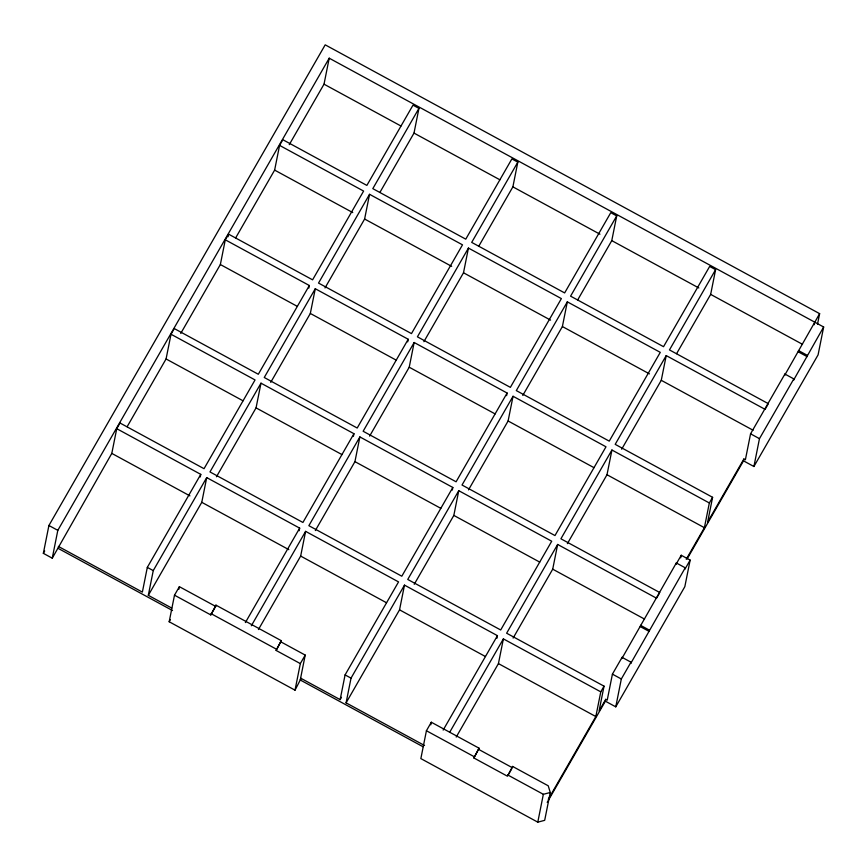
<?xml version="1.0" encoding="UTF-8"?>
<svg xmlns="http://www.w3.org/2000/svg" width="867" height="867" viewBox="0 0 867 867"><rect width="100%" height="100%" fill="white"/><g stroke="black" fill="none" stroke-linecap="round" stroke-linejoin="round"><path stroke-width="1.3" d="M379.909 192.42L414.003 133.095L418.934 108.386L412.995 105.156L366.871 185.408L282.837 139.717L279.575 145.385L363.609 191.076L312.597 279.835L228.552 234.144L225.29 239.812L309.335 285.503L258.312 374.262L174.278 328.571L171.016 334.25L255.05 379.941L204.038 468.7L119.993 423.009L116.742 428.677L111.8 453.398L52.258 558.185L43.35 553.341L48.91 525.5L325.201 44.835L819.629 313.659L817.516 324.258M52.258 558.185L57.818 530.344L329.211 58.187L823.65 327L818.09 354.852L753.911 466.511L743.507 460.854L743.886 459.001L745.371 459.813L750.562 433.825L784.917 374.056L793.825 378.901L793.565 380.169L823.65 327M127.146 426.705L166.074 358.96L171.016 334.25M116.742 428.677L200.776 474.368L147.314 567.386L142.372 592.096L58.338 546.405M171.742 608.07L148.311 595.326L153.253 570.605L206.714 477.598L299.668 528.133L299.148 530.734M180.748 333.437L220.359 264.533L225.29 239.812M228.032 236.745L228.552 234.144M341.479 697.296L340.146 699.626L301.098 678.395L295.018 690.175L169.184 621.758L174.495 595.185L179.382 586.677L215.688 606.412L210.8 614.92L174.495 595.185M200.255 476.969L200.776 474.368M178.862 589.278L179.382 586.677M148.311 595.326L201.773 502.318L206.714 477.598M235.694 237.84L274.633 170.105L279.575 145.385M210.8 614.92L215.948 605.144L281.276 640.67L276.129 650.445L300.329 663.602L295.018 690.175M215.688 606.412L215.948 605.144M216.447 476.785L256.058 407.88L260.989 383.171L353.942 433.706L353.422 436.307M289.264 144.659L324.02 84.175L329.211 58.187M308.815 288.104L309.335 285.503M270.732 382.358L310.332 313.453L315.274 288.733L408.216 339.268L407.696 341.869M276.129 650.445L281.276 640.67M325.006 287.931L364.617 219.026L369.548 194.306L462.501 244.841L411.478 333.6L318.536 283.065L369.548 194.306M258.442 629.529L300.665 556.072L305.607 531.363L398.549 581.898L345.088 674.905L340.146 699.626M281.016 641.938L305.217 655.094L300.285 679.815L301.098 678.395M315.339 530.55L354.939 461.645L359.881 436.925L452.823 487.46L452.314 490.061M369.613 436.123L409.224 367.218L414.155 342.498L507.108 393.033L506.588 395.634M424.559 745.512L346.085 702.855L351.027 678.135L404.488 585.127L497.441 635.663L496.921 638.264M423.887 341.685L463.498 272.78L468.44 248.07L561.383 298.606L510.37 387.365L417.417 336.829L468.44 248.07M346.085 702.855L399.546 609.837L404.488 585.127M478.79 246.174L512.885 186.86L517.827 162.14L511.888 158.91L465.763 239.162L372.81 188.638L418.934 108.386M414.22 584.315L453.831 515.41L458.762 490.689L551.715 541.225L500.692 629.984L407.75 579.449L458.762 490.689M426.423 730.74L420.853 758.592L537.789 822.165L544.682 820.334L550.252 792.481L548.237 785.805L512.603 766.439L507.455 776.214L473.902 757.975L479.05 748.188L431.311 722.233L426.423 730.74L474.162 756.696M430.791 724.834L431.311 722.233M468.505 489.888L508.105 420.983L513.047 396.262L605.99 446.798L554.978 535.557L462.024 485.021L513.047 396.262M522.779 395.45L562.39 326.545L567.321 301.835L660.275 352.36L609.252 441.13L516.309 390.594L567.321 301.835M473.902 757.975L479.05 748.188M456.215 737.048L498.438 663.602L503.38 638.881L600.777 691.844L595.835 716.554L548.258 799.331M577.682 299.939L611.777 240.625L616.719 215.905L610.769 212.675L564.645 292.927L471.702 242.392L517.827 162.14M512.603 766.439L512.354 767.707L478.79 749.467M513.112 638.079L552.712 569.175L557.654 544.454L656.547 598.219L659.148 593.678M567.386 543.642L606.998 474.737L611.929 450.027L709.336 502.979L704.394 527.7L686.241 559.28M537.789 822.165L543.349 794.313L550.252 792.481M621.672 449.214L661.272 380.31L666.214 355.589L765.095 409.354L768.357 403.686L669.476 349.921L715.6 269.67L709.661 266.44L663.537 346.692L570.584 296.156L616.719 215.905M557.654 544.454L506.631 633.213L604.039 686.165L599.097 710.886L605.74 699.333L607.225 700.135L612.416 674.147L622.072 657.349L630.981 662.193L630.732 663.461L685.233 567.809L676.325 562.965L621.823 658.617L622.072 657.349M547.207 802.376L605.372 701.186L605.74 699.333M605.372 701.186L615.765 706.843L621.325 678.991L630.981 662.193M676.563 353.703L710.658 294.39L715.6 269.67M676.325 562.965L676.076 564.244L681.234 555.259L690.143 560.104L684.832 586.677L615.765 706.843M680.714 557.86L681.234 555.259M685.233 567.809L684.984 569.088L690.143 560.104M666.214 355.589L615.191 444.348L712.598 497.311L707.656 522.021L743.886 459.001M753.911 466.511L759.47 438.659L793.825 378.901M784.917 374.056L784.657 375.324L819.629 313.659M814.221 324.757L814.742 322.166M43.35 553.341L44.694 551M260.989 383.171L209.977 471.93L302.919 522.465L353.942 433.706M315.274 288.733L264.251 377.492L357.204 428.027L408.216 339.268M169.184 621.758L170.452 619.558M245.383 622.56L299.668 528.133M251.322 625.79L305.607 531.363M359.881 436.925L308.858 525.684L401.811 576.219L452.823 487.46M414.155 342.498L363.143 431.257L456.085 481.792L507.108 393.033M300.329 663.602L305.217 655.094M443.156 730.09L497.441 635.663M449.767 732.149L503.38 638.881M611.929 450.027L560.916 538.786L659.798 592.551M508.073 775.152L511.736 768.769M600.777 691.844L604.039 686.165M709.336 502.979L712.598 497.311M687.184 558.857L743.507 460.854M324.02 84.175L400.955 126.008M414.003 133.095L499.891 179.794M512.885 186.86L599.953 234.198M611.777 240.625L698.835 287.963M710.658 294.39L802.484 344.307M798.442 350.517L807.35 355.362M798.193 351.796L807.101 356.63M274.633 170.105L352.75 212.578M364.617 219.026L451.674 266.353M463.498 272.78L550.567 320.118M562.39 326.545L649.448 373.883M661.272 380.31L753.098 430.238M750.562 433.825L759.47 438.659M220.359 264.533L297.294 306.365M310.332 313.453L396.219 360.152M409.224 367.218L495.111 413.917M508.105 420.983L593.993 467.671M606.998 474.737L704.394 527.7M166.074 358.96L243.009 400.792M256.058 407.88L341.945 454.579M354.939 461.645L440.826 508.344M453.831 515.41L539.718 562.109M552.712 569.175L644.539 619.092M640.496 625.302L649.405 630.146M640.236 626.581L649.155 631.414M612.416 674.147L621.325 678.991M111.8 453.398L189.916 495.87M201.773 502.318L288.841 549.645M300.665 556.072L386.552 602.771M399.546 609.837L485.433 656.536M498.438 663.602L595.835 716.554M147.314 567.386L153.253 570.605M345.088 674.905L351.027 678.135M48.91 525.5L57.818 530.344M211.049 613.652L276.389 649.177M507.715 774.946L543.349 794.313M57.959 548.269L172.533 610.552M300.73 680.248L422.998 746.725"/></g></svg>
